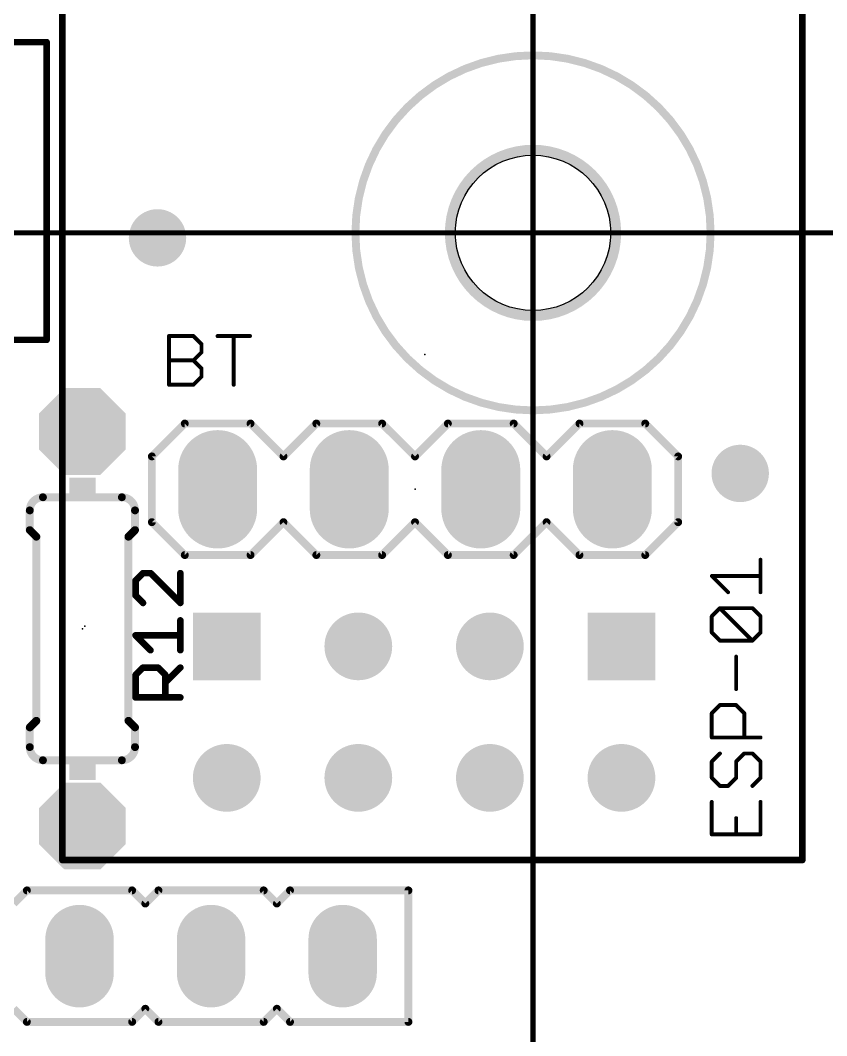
# Model space of a CAD drawing. Extents: x -10 to 70, y -21 to 116.
# Drawn here: x 34.4 to 49.97, y 79.94 to 99.55 of the extents above; entities that cross this region are included whole.
import ezdxf

# ---------------------------------------------------------------- set-up
doc = ezdxf.new("R2010")
doc.units = 0
for name, color, linetype in [('17', 82, 'CONTINUOUS'), ('18', 82, 'CONTINUOUS'), ('20', 7, 'CONTINUOUS'), ('21', 253, 'CONTINUOUS'), ('23', 7, 'CONTINUOUS'), ('25', 253, 'CONTINUOUS'), ('47', 253, 'CONTINUOUS')]:
    doc.layers.add(name, color=color, linetype=linetype)

# ---------------------------------------------------------------- blocks, each defined once
blk = doc.blocks.new('RECT')
blk.add_solid([(-0.5, -0.5), (0.5, -0.5), (-0.5, 0.5), (0.5, 0.5)])
blk = doc.blocks.new('OCTAGONP')
at = {"const_width": 0.5}
blk.add_lwpolyline([(-0.25, -0.1036), (-0.25, 0.1036), (-0.1036, 0.25), (0.1036, 0.25), (0.25, 0.1036), (0.25, -0.1036), (0.1036, -0.25), (-0.1036, -0.25), (-0.25, -0.1036), (-0.25, 0.1036)], dxfattribs=at)
blk = doc.blocks.new('LONGP50')
at = {"const_width": 1}
blk.add_lwpolyline([(-0.25, 0), (0.25, 0)], dxfattribs=at)
at = {"const_width": 0.5}
for points in [[(-0.25, 0.25, 1), (-0.25, -0.25)], [(0.25, -0.25, 1), (0.25, 0.25)]]:
    blk.add_lwpolyline(points, format="xyb", dxfattribs=at)
blk = doc.blocks.new('ROUNDP')
at = {"const_width": 0.5}
blk.add_lwpolyline([(0, -0.25, 1), (0, 0.25, 1), (0, -0.25)], format="xyb", dxfattribs=at)
blk = doc.blocks.new('SQUAREP')
blk.add_solid([(-0.5, -0.5), (0.5, -0.5), (-0.5, 0.5), (0.5, 0.5)])
blk = doc.blocks.new('ROUNDV')
at = {"const_width": 0.5}
blk.add_lwpolyline([(0, -0.25, 1), (0, 0.25, 1), (0, -0.25)], format="xyb", dxfattribs=at)

msp = doc.modelspace()

# ---------------------------------------------------------------- linework, layer by layer
at = {"layer": '20'}
msp.add_circle((44.2995, 95.4465), 1.5, dxfattribs=at)
at = {"layer": '21'}
for points, const_width in [([(35.212, 100.477), (35.212, 83.332)], 0.127), ([(49.4995, 83.332), (49.4995, 100.477)], 0.127), ([(32.9095, 99.1295), (34.9095, 99.1295)], 0.127), ([(34.9095, 99.1295), (34.9095, 93.3795)], 0.127), ([(34.9095, 93.3795), (20.0095, 93.3795)], 0.127), ([(37.2726, 92.5126), (37.2726, 93.4532)], 0.0762), ([(37.2726, 93.4532), (37.7429, 93.4532)], 0.0762), ([(37.7429, 93.4532), (37.8996, 93.2964)], 0.0762), ([(38.2081, 93.4532), (38.8351, 93.4532)], 0.0762), ([(38.5216, 92.5126), (38.5216, 93.4532)], 0.0762), ([(37.8996, 93.1397), (37.7429, 92.9829)], 0.0762), ([(37.8996, 93.2964), (37.8996, 93.1397)], 0.0762), ([(37.2726, 92.9829), (37.7429, 92.9829)], 0.0762), ([(37.7429, 92.9829), (37.8996, 92.8261)], 0.0762), ([(37.8996, 92.8261), (37.8996, 92.6694)], 0.0762), ([(37.8996, 92.6694), (37.7429, 92.5126)], 0.0762), ([(37.7429, 92.5126), (37.2726, 92.5126)], 0.0762), ([(37.5765, 91.7635), (36.9415, 91.1285)], 0.1524), ([(37.5765, 91.7635), (38.8465, 91.7635)], 0.1524), ([(38.8465, 91.7635), (39.4815, 91.1285)], 0.1524), ([(39.4815, 91.1285), (40.1165, 91.7635)], 0.1524), ([(40.1165, 91.7635), (41.3865, 91.7635)], 0.1524), ([(41.3865, 91.7635), (42.0215, 91.1285)], 0.1524), ([(42.0215, 91.1285), (42.6565, 91.7635)], 0.1524), ([(42.6565, 91.7635), (43.9265, 91.7635)], 0.1524), ([(43.9265, 91.7635), (44.5615, 91.1285)], 0.1524), ([(45.1965, 91.7635), (44.5615, 91.1285)], 0.1524), ([(45.1965, 91.7635), (46.4665, 91.7635)], 0.1524), ([(46.4665, 91.7635), (47.1015, 91.1285)], 0.1524), ([(36.9415, 91.1285), (36.9415, 89.8585)], 0.1524), ([(47.1015, 91.1285), (47.1015, 89.8585)], 0.1524), ([(36.362, 90.34), (34.838, 90.34)], 0.1524), ([(34.584, 90.086), (34.584, 89.705)], 0.1524), ([(36.616, 90.086), (36.616, 89.705)], 0.1524), ([(36.9415, 89.8585), (37.5765, 89.2235)], 0.1524), ([(39.4815, 89.8585), (38.8465, 89.2235)], 0.1524), ([(40.1165, 89.2235), (39.4815, 89.8585)], 0.1524), ([(42.0215, 89.8585), (41.3865, 89.2235)], 0.1524), ([(42.6565, 89.2235), (42.0215, 89.8585)], 0.1524), ([(44.5615, 89.8585), (43.9265, 89.2235)], 0.1524), ([(44.5615, 89.8585), (45.1965, 89.2235)], 0.1524), ([(47.1015, 89.8585), (46.4665, 89.2235)], 0.1524), ([(34.711, 89.578), (34.584, 89.705)], 0.1524), ([(34.711, 89.578), (34.711, 86.022)], 0.1524), ([(36.489, 89.578), (36.616, 89.705)], 0.1524), ([(36.489, 89.578), (36.489, 86.022)], 0.1524), ([(38.8465, 89.2235), (37.5765, 89.2235)], 0.1524), ([(41.3865, 89.2235), (40.1165, 89.2235)], 0.1524), ([(43.9265, 89.2235), (42.6565, 89.2235)], 0.1524), ([(46.4665, 89.2235), (45.1965, 89.2235)], 0.1524), ([(48.6919, 88.5057), (48.6919, 89.1328)], 0.0762), ([(48.0648, 88.5057), (47.7513, 88.8192)], 0.0762), ([(47.7513, 88.8192), (48.6919, 88.8192)], 0.0762), ([(47.7513, 88.0405), (47.9081, 88.1972)], 0.0762), ([(47.7513, 87.7269), (47.7513, 88.0405)], 0.0762), ([(47.9081, 88.1972), (48.5351, 88.1972)], 0.0762), ([(48.5351, 87.5702), (47.9081, 88.1972)], 0.0762), ([(48.5351, 88.1972), (48.6919, 88.0405)], 0.0762), ([(48.6919, 88.0405), (48.6919, 87.7269)], 0.0762), ([(47.9081, 87.5702), (47.7513, 87.7269)], 0.0762), ([(48.6919, 87.7269), (48.5351, 87.5702)], 0.0762), ([(48.5351, 87.5702), (47.9081, 87.5702)], 0.0762), ([(48.2216, 86.6347), (48.2216, 87.2617)], 0.0762), ([(47.7513, 86.1694), (47.9081, 86.3262)], 0.0762), ([(47.9081, 86.3262), (48.2216, 86.3262)], 0.0762), ([(48.2216, 86.3262), (48.3784, 86.1694)], 0.0762), ([(34.711, 86.022), (34.584, 85.895)], 0.1524), ([(36.489, 86.022), (36.616, 85.895)], 0.1524), ([(47.7513, 85.6991), (47.7513, 86.1694)], 0.0762), ([(48.3784, 86.1694), (48.3784, 85.6991)], 0.0762), ([(34.584, 85.514), (34.584, 85.895)], 0.1524), ([(36.616, 85.514), (36.616, 85.895)], 0.1524), ([(48.6919, 85.6991), (47.7513, 85.6991)], 0.0762), ([(36.362, 85.26), (34.838, 85.26)], 0.1524), ([(47.9081, 85.3907), (47.7513, 85.2339)], 0.0762), ([(48.2216, 85.2339), (48.3784, 85.3907)], 0.0762), ([(48.3784, 85.3907), (48.5351, 85.3907)], 0.0762), ([(48.5351, 85.3907), (48.6919, 85.2339)], 0.0762), ([(47.7513, 85.2339), (47.7513, 84.9204)], 0.0762), ([(48.2216, 84.9204), (48.2216, 85.2339)], 0.0762), ([(48.6919, 85.2339), (48.6919, 84.9204)], 0.0762), ([(47.7513, 84.9204), (47.9081, 84.7636)], 0.0762), ([(48.0648, 84.7636), (48.2216, 84.9204)], 0.0762), ([(48.6919, 84.9204), (48.5351, 84.7636)], 0.0762), ([(47.9081, 84.7636), (48.0648, 84.7636)], 0.0762), ([(47.7513, 84.4552), (47.7513, 83.8281)], 0.0762), ([(48.6919, 83.8281), (48.6919, 84.4552)], 0.0762), ([(48.2216, 83.8281), (48.2216, 84.1416)], 0.0762), ([(47.7513, 83.8281), (48.6919, 83.8281)], 0.0762), ([(35.212, 83.332), (49.4995, 83.332)], 0.127), ([(34.5285, 82.7465), (34.2745, 82.4925)], 0.1524), ([(36.5605, 82.7465), (34.5285, 82.7465)], 0.1524), ([(36.8145, 82.4925), (36.5605, 82.7465)], 0.1524), ([(37.0685, 82.7465), (36.8145, 82.4925)], 0.1524), ([(39.1005, 82.7465), (37.0685, 82.7465)], 0.1524), ([(39.3545, 82.4925), (39.1005, 82.7465)], 0.1524), ([(39.6085, 82.7465), (39.3545, 82.4925)], 0.1524), ([(41.8945, 82.7465), (39.6085, 82.7465)], 0.1524), ([(41.8945, 80.2065), (41.8945, 82.7465)], 0.1524), ([(34.2745, 80.4605), (34.5285, 80.2065)], 0.1524), ([(36.5605, 80.2065), (36.8145, 80.4605)], 0.1524), ([(36.8145, 80.4605), (37.0685, 80.2065)], 0.1524), ([(39.1005, 80.2065), (39.3545, 80.4605)], 0.1524), ([(39.3545, 80.4605), (39.6085, 80.2065)], 0.1524), ([(34.5285, 80.2065), (36.5605, 80.2065)], 0.1524), ([(37.0685, 80.2065), (39.1005, 80.2065)], 0.1524), ([(39.6085, 80.2065), (41.8945, 80.2065)], 0.1524)]:
    msp.add_lwpolyline(points, dxfattribs=dict(at, const_width=const_width))
for points, const_width in [([(34.9413, 99.1295, 1), (34.8777, 99.1295)], 0.0635), ([(34.9095, 99.0978, 1), (34.9095, 99.1613)], 0.0635), ([(44.2995, 92.0175, 1), (44.2995, 98.8755, 1), (44.2995, 92.0175)], 0.1524), ([(44.2995, 93.8465, 1), (44.2995, 97.0465, 1), (44.2995, 93.8465)], 0.2032), ([(34.8777, 93.3795, 1), (34.9413, 93.3795)], 0.0635), ([(34.9095, 93.3478, 1), (34.9095, 93.4113)], 0.0635), ([(37.2916, 93.4532, 1), (37.2535, 93.4532)], 0.0381), ([(37.2726, 93.4723, 1), (37.2726, 93.4342)], 0.0381), ([(37.7563, 93.4667, 1), (37.7294, 93.4397)], 0.0381), ([(37.7429, 93.4342, 1), (37.7429, 93.4723)], 0.0381), ([(38.2081, 93.4723, 1), (38.2081, 93.4342)], 0.0381), ([(38.5407, 93.4532, 1), (38.5026, 93.4532)], 0.0381), ([(38.8351, 93.4342, 1), (38.8351, 93.4723)], 0.0381), ([(37.9187, 93.2964, 1), (37.8806, 93.2964)], 0.0381), ([(37.8806, 93.1397, 1), (37.9187, 93.1397)], 0.0381), ([(37.8862, 93.283, 1), (37.9131, 93.3099)], 0.0381), ([(37.9131, 93.1262, 1), (37.8862, 93.1531)], 0.0381), ([(37.2726, 93.0019, 1), (37.2726, 92.9639)], 0.0381), ([(37.7563, 92.9964, 1), (37.7294, 92.9694)], 0.0381), ([(37.7294, 92.9964, 1), (37.7563, 92.9694)], 0.0381), ([(37.7429, 92.9639, 1), (37.7429, 93.0019)], 0.0381), ([(37.9187, 92.8261, 1), (37.8806, 92.8261)], 0.0381), ([(37.8862, 92.8127, 1), (37.9131, 92.8396)], 0.0381), ([(37.8806, 92.6694, 1), (37.9187, 92.6694)], 0.0381), ([(37.9131, 92.6559, 1), (37.8862, 92.6828)], 0.0381), ([(37.2726, 92.5316, 1), (37.2726, 92.4936)], 0.0381), ([(37.2535, 92.5126, 1), (37.2916, 92.5126)], 0.0381), ([(37.7294, 92.5261, 1), (37.7563, 92.4991)], 0.0381), ([(37.7429, 92.4936, 1), (37.7429, 92.5316)], 0.0381), ([(38.5026, 92.5126, 1), (38.5407, 92.5126)], 0.0381), ([(37.5765, 91.8016, 1), (37.5765, 91.7254)], 0.0762), ([(37.6034, 91.7366, 1), (37.5496, 91.7904)], 0.0762), ([(38.8734, 91.7904, 1), (38.8196, 91.7366)], 0.0762), ([(38.8465, 91.7254, 1), (38.8465, 91.8016)], 0.0762), ([(40.1165, 91.8016, 1), (40.1165, 91.7254)], 0.0762), ([(40.1434, 91.7366, 1), (40.0896, 91.7904)], 0.0762), ([(41.4134, 91.7904, 1), (41.3596, 91.7366)], 0.0762), ([(41.3865, 91.7254, 1), (41.3865, 91.8016)], 0.0762), ([(42.6565, 91.8016, 1), (42.6565, 91.7254)], 0.0762), ([(42.6834, 91.7366, 1), (42.6296, 91.7904)], 0.0762), ([(43.9534, 91.7904, 1), (43.8996, 91.7366)], 0.0762), ([(43.9265, 91.7254, 1), (43.9265, 91.8016)], 0.0762), ([(45.1965, 91.8016, 1), (45.1965, 91.7254)], 0.0762), ([(45.2234, 91.7366, 1), (45.1696, 91.7904)], 0.0762), ([(46.4934, 91.7904, 1), (46.4396, 91.7366)], 0.0762), ([(46.4665, 91.7254, 1), (46.4665, 91.8016)], 0.0762), ([(36.9796, 91.1285, 1), (36.9034, 91.1285)], 0.0762), ([(47.1396, 91.1285, 1), (47.0634, 91.1285)], 0.0762), ([(36.9146, 91.1554, 1), (36.9684, 91.1016)], 0.0762), ([(39.4546, 91.1554, 1), (39.5084, 91.1016)], 0.0762), ([(39.4546, 91.1016, 1), (39.5084, 91.1554)], 0.0762), ([(41.9946, 91.1554, 1), (42.0484, 91.1016)], 0.0762), ([(41.9946, 91.1016, 1), (42.0484, 91.1554)], 0.0762), ([(44.5346, 91.1554, 1), (44.5884, 91.1016)], 0.0762), ([(44.5346, 91.1016, 1), (44.5884, 91.1554)], 0.0762), ([(47.0746, 91.1016, 1), (47.1284, 91.1554)], 0.0762), ([(34.838, 90.34, 0.4142), (34.584, 90.086)], 0.1524), ([(34.838, 90.3781, 1), (34.838, 90.3019)], 0.0762), ([(34.838, 90.3019, 1), (34.838, 90.3781)], 0.0762), ([(36.616, 90.086, 0.4142), (36.362, 90.34)], 0.1524), ([(36.362, 90.3781, 1), (36.362, 90.3019)], 0.0762), ([(36.362, 90.3019, 1), (36.362, 90.3781)], 0.0762), ([(34.6221, 90.086, 1), (34.5459, 90.086)], 0.0762), ([(34.5459, 90.086, 1), (34.6221, 90.086)], 0.0762), ([(36.6541, 90.086, 1), (36.5779, 90.086)], 0.0762), ([(36.5779, 90.086, 1), (36.6541, 90.086)], 0.0762), ([(36.9034, 89.8585, 1), (36.9796, 89.8585)], 0.0762), ([(36.9684, 89.8854, 1), (36.9146, 89.8316)], 0.0762), ([(39.5084, 89.8854, 1), (39.4546, 89.8316)], 0.0762), ([(39.5084, 89.8316, 1), (39.4546, 89.8854)], 0.0762), ([(42.0484, 89.8854, 1), (41.9946, 89.8316)], 0.0762), ([(42.0484, 89.8316, 1), (41.9946, 89.8854)], 0.0762), ([(44.5884, 89.8854, 1), (44.5346, 89.8316)], 0.0762), ([(44.5884, 89.8316, 1), (44.5346, 89.8854)], 0.0762), ([(47.0634, 89.8585, 1), (47.1396, 89.8585)], 0.0762), ([(47.1284, 89.8316, 1), (47.0746, 89.8854)], 0.0762), ([(34.5459, 89.705, 1), (34.6221, 89.705)], 0.0762), ([(34.6109, 89.7319, 1), (34.5571, 89.6781)], 0.0762), ([(34.7491, 89.578, 1), (34.6729, 89.578)], 0.0762), ([(34.6841, 89.5511, 1), (34.7379, 89.6049)], 0.0762), ([(36.5271, 89.578, 1), (36.4509, 89.578)], 0.0762), ([(36.4621, 89.6049, 1), (36.5159, 89.5511)], 0.0762), ([(36.5779, 89.705, 1), (36.6541, 89.705)], 0.0762), ([(36.6429, 89.6781, 1), (36.5891, 89.7319)], 0.0762), ([(37.5765, 89.2616, 1), (37.5765, 89.1854)], 0.0762), ([(37.5496, 89.1966, 1), (37.6034, 89.2504)], 0.0762), ([(38.8196, 89.2504, 1), (38.8734, 89.1966)], 0.0762), ([(38.8465, 89.1854, 1), (38.8465, 89.2616)], 0.0762), ([(40.1165, 89.2616, 1), (40.1165, 89.1854)], 0.0762), ([(40.0896, 89.1966, 1), (40.1434, 89.2504)], 0.0762), ([(41.3596, 89.2504, 1), (41.4134, 89.1966)], 0.0762), ([(41.3865, 89.1854, 1), (41.3865, 89.2616)], 0.0762), ([(42.6565, 89.2616, 1), (42.6565, 89.1854)], 0.0762), ([(42.6296, 89.1966, 1), (42.6834, 89.2504)], 0.0762), ([(43.8996, 89.2504, 1), (43.9534, 89.1966)], 0.0762), ([(43.9265, 89.1854, 1), (43.9265, 89.2616)], 0.0762), ([(45.1965, 89.2616, 1), (45.1965, 89.1854)], 0.0762), ([(45.1696, 89.1966, 1), (45.2234, 89.2504)], 0.0762), ([(46.4396, 89.2504, 1), (46.4934, 89.1966)], 0.0762), ([(46.4665, 89.1854, 1), (46.4665, 89.2616)], 0.0762), ([(48.711, 89.1328, 1), (48.6729, 89.1328)], 0.0381), ([(47.7648, 88.8327, 1), (47.7378, 88.8058)], 0.0381), ([(47.7513, 88.8383, 1), (47.7513, 88.8002)], 0.0381), ([(48.6919, 88.8002, 1), (48.6919, 88.8383)], 0.0381), ([(48.0514, 88.4922, 1), (48.0783, 88.5192)], 0.0381), ([(48.6729, 88.5057, 1), (48.711, 88.5057)], 0.0381), ([(47.7703, 88.0405, 1), (47.7322, 88.0405)], 0.0381), ([(47.7378, 88.0539, 1), (47.7648, 88.027)], 0.0381), ([(47.9081, 88.2163, 1), (47.9081, 88.1782)], 0.0381), ([(47.9215, 88.2107, 1), (47.8946, 88.1838)], 0.0381), ([(47.9215, 88.1838, 1), (47.8946, 88.2107)], 0.0381), ([(48.5486, 88.2107, 1), (48.5217, 88.1838)], 0.0381), ([(48.5351, 88.1782, 1), (48.5351, 88.2163)], 0.0381), ([(48.711, 88.0405, 1), (48.6729, 88.0405)], 0.0381), ([(48.6784, 88.027, 1), (48.7054, 88.0539)], 0.0381), ([(47.7322, 87.7269, 1), (47.7703, 87.7269)], 0.0381), ([(47.7648, 87.7404, 1), (47.7378, 87.7135)], 0.0381), ([(48.6729, 87.7269, 1), (48.711, 87.7269)], 0.0381), ([(48.7054, 87.7135, 1), (48.6784, 87.7404)], 0.0381), ([(47.9081, 87.5892, 1), (47.9081, 87.5511)], 0.0381), ([(47.8946, 87.5567, 1), (47.9215, 87.5836)], 0.0381), ([(48.5217, 87.5836, 1), (48.5486, 87.5567)], 0.0381), ([(48.5217, 87.5567, 1), (48.5486, 87.5836)], 0.0381), ([(48.5351, 87.5511, 1), (48.5351, 87.5892)], 0.0381), ([(48.2407, 87.2617, 1), (48.2026, 87.2617)], 0.0381), ([(48.2026, 86.6347, 1), (48.2407, 86.6347)], 0.0381), ([(47.9081, 86.3453, 1), (47.9081, 86.3072)], 0.0381), ([(47.9215, 86.3127, 1), (47.8946, 86.3397)], 0.0381), ([(48.2351, 86.3397, 1), (48.2081, 86.3127)], 0.0381), ([(48.2216, 86.3072, 1), (48.2216, 86.3453)], 0.0381), ([(34.7379, 85.9951, 1), (34.6841, 86.0489)], 0.0762), ([(36.5159, 86.0489, 1), (36.4621, 85.9951)], 0.0762), ([(47.7703, 86.1694, 1), (47.7322, 86.1694)], 0.0381), ([(47.7378, 86.1829, 1), (47.7648, 86.156)], 0.0381), ([(48.3974, 86.1694, 1), (48.3593, 86.1694)], 0.0381), ([(48.3649, 86.156, 1), (48.3918, 86.1829)], 0.0381), ([(34.6221, 85.895, 1), (34.5459, 85.895)], 0.0762), ([(34.5571, 85.9219, 1), (34.6109, 85.8681)], 0.0762), ([(34.6729, 86.022, 1), (34.7491, 86.022)], 0.0762), ([(36.4509, 86.022, 1), (36.5271, 86.022)], 0.0762), ([(36.6541, 85.895, 1), (36.5779, 85.895)], 0.0762), ([(36.5891, 85.8681, 1), (36.6429, 85.9219)], 0.0762), ([(47.7322, 85.6991, 1), (47.7703, 85.6991)], 0.0381), ([(47.7513, 85.7182, 1), (47.7513, 85.6801)], 0.0381), ([(48.3593, 85.6991, 1), (48.3974, 85.6991)], 0.0381), ([(48.6919, 85.6801, 1), (48.6919, 85.7182)], 0.0381), ([(34.584, 85.514, 0.4142), (34.838, 85.26)], 0.1524), ([(34.6221, 85.514, 1), (34.5459, 85.514)], 0.0762), ([(34.5459, 85.514, 1), (34.6221, 85.514)], 0.0762), ([(36.362, 85.26, 0.4142), (36.616, 85.514)], 0.1524), ([(36.6541, 85.514, 1), (36.5779, 85.514)], 0.0762), ([(36.5779, 85.514, 1), (36.6541, 85.514)], 0.0762), ([(34.838, 85.2981, 1), (34.838, 85.2219)], 0.0762), ([(34.838, 85.2219, 1), (34.838, 85.2981)], 0.0762), ([(36.362, 85.2981, 1), (36.362, 85.2219)], 0.0762), ([(36.362, 85.2219, 1), (36.362, 85.2981)], 0.0762), ([(47.9215, 85.3772, 1), (47.8946, 85.4042)], 0.0381), ([(48.3784, 85.4097, 1), (48.3784, 85.3716)], 0.0381), ([(48.3918, 85.3772, 1), (48.3649, 85.4042)], 0.0381), ([(48.5486, 85.4042, 1), (48.5217, 85.3772)], 0.0381), ([(48.5351, 85.3716, 1), (48.5351, 85.4097)], 0.0381), ([(47.7703, 85.2339, 1), (47.7322, 85.2339)], 0.0381), ([(47.7378, 85.2474, 1), (47.7648, 85.2204)], 0.0381), ([(48.2407, 85.2339, 1), (48.2026, 85.2339)], 0.0381), ([(48.2081, 85.2474, 1), (48.2351, 85.2204)], 0.0381), ([(48.711, 85.2339, 1), (48.6729, 85.2339)], 0.0381), ([(48.6784, 85.2204, 1), (48.7054, 85.2474)], 0.0381), ([(47.7322, 84.9204, 1), (47.7703, 84.9204)], 0.0381), ([(47.7648, 84.9339, 1), (47.7378, 84.9069)], 0.0381), ([(48.2026, 84.9204, 1), (48.2407, 84.9204)], 0.0381), ([(48.2351, 84.9069, 1), (48.2081, 84.9339)], 0.0381), ([(48.6729, 84.9204, 1), (48.711, 84.9204)], 0.0381), ([(48.7054, 84.9069, 1), (48.6784, 84.9339)], 0.0381), ([(47.9081, 84.7827, 1), (47.9081, 84.7446)], 0.0381), ([(47.8946, 84.7501, 1), (47.9215, 84.7771)], 0.0381), ([(48.0514, 84.7771, 1), (48.0783, 84.7501)], 0.0381), ([(48.0648, 84.7446, 1), (48.0648, 84.7827)], 0.0381), ([(48.5217, 84.7771, 1), (48.5486, 84.7501)], 0.0381), ([(47.7703, 84.4552, 1), (47.7322, 84.4552)], 0.0381), ([(48.711, 84.4552, 1), (48.6729, 84.4552)], 0.0381), ([(48.2407, 84.1416, 1), (48.2026, 84.1416)], 0.0381), ([(47.7322, 83.8281, 1), (47.7703, 83.8281)], 0.0381), ([(47.7513, 83.8471, 1), (47.7513, 83.8091)], 0.0381), ([(48.2026, 83.8281, 1), (48.2407, 83.8281)], 0.0381), ([(48.6729, 83.8281, 1), (48.711, 83.8281)], 0.0381), ([(48.6919, 83.8091, 1), (48.6919, 83.8471)], 0.0381), ([(35.212, 83.3638, 1), (35.212, 83.3003)], 0.0635), ([(35.1803, 83.332, 1), (35.2438, 83.332)], 0.0635), ([(49.4678, 83.332, 1), (49.5313, 83.332)], 0.0635), ([(49.4995, 83.3003, 1), (49.4995, 83.3638)], 0.0635), ([(34.5285, 82.7846, 1), (34.5285, 82.7084)], 0.0762), ([(34.5554, 82.7196, 1), (34.5016, 82.7734)], 0.0762), ([(36.5874, 82.7734, 1), (36.5336, 82.7196)], 0.0762), ([(36.5605, 82.7084, 1), (36.5605, 82.7846)], 0.0762), ([(37.0685, 82.7846, 1), (37.0685, 82.7084)], 0.0762), ([(37.0954, 82.7196, 1), (37.0416, 82.7734)], 0.0762), ([(39.1274, 82.7734, 1), (39.0736, 82.7196)], 0.0762), ([(39.1005, 82.7084, 1), (39.1005, 82.7846)], 0.0762), ([(39.6085, 82.7846, 1), (39.6085, 82.7084)], 0.0762), ([(39.6354, 82.7196, 1), (39.5816, 82.7734)], 0.0762), ([(41.9326, 82.7465, 1), (41.8564, 82.7465)], 0.0762), ([(41.8945, 82.7084, 1), (41.8945, 82.7846)], 0.0762), ([(36.7876, 82.5194, 1), (36.8414, 82.4656)], 0.0762), ([(36.7876, 82.4656, 1), (36.8414, 82.5194)], 0.0762), ([(39.3276, 82.5194, 1), (39.3814, 82.4656)], 0.0762), ([(39.3276, 82.4656, 1), (39.3814, 82.5194)], 0.0762), ([(36.8414, 80.4874, 1), (36.7876, 80.4336)], 0.0762), ([(36.8414, 80.4336, 1), (36.7876, 80.4874)], 0.0762), ([(39.3814, 80.4874, 1), (39.3276, 80.4336)], 0.0762), ([(39.3814, 80.4336, 1), (39.3276, 80.4874)], 0.0762), ([(34.5285, 80.2446, 1), (34.5285, 80.1684)], 0.0762), ([(34.5016, 80.1796, 1), (34.5554, 80.2334)], 0.0762), ([(36.5336, 80.2334, 1), (36.5874, 80.1796)], 0.0762), ([(36.5605, 80.1684, 1), (36.5605, 80.2446)], 0.0762), ([(37.0685, 80.2446, 1), (37.0685, 80.1684)], 0.0762), ([(37.0416, 80.1796, 1), (37.0954, 80.2334)], 0.0762), ([(39.0736, 80.2334, 1), (39.1274, 80.1796)], 0.0762), ([(39.1005, 80.1684, 1), (39.1005, 80.2446)], 0.0762), ([(39.6085, 80.2446, 1), (39.6085, 80.1684)], 0.0762), ([(39.5816, 80.1796, 1), (39.6354, 80.2334)], 0.0762), ([(41.8564, 80.2065, 1), (41.9326, 80.2065)], 0.0762), ([(41.8945, 80.1684, 1), (41.8945, 80.2446)], 0.0762)]:
    msp.add_lwpolyline(points, format="xyb", dxfattribs=dict(at, const_width=const_width))
at = {"layer": '23'}
for p in [(44.2995, 95.4465), (42.212, 93.097), (42.0215, 90.4935), (35.6, 87.8), (35.65, 87.85)]:
    msp.add_point(p, dxfattribs=at)
at = {"layer": '25', "const_width": 0.127}
for points in [[(36.7708, 88.874), (36.6268, 88.7299)], [(36.9149, 88.874), (36.7708, 88.874)], [(37.4911, 88.2978), (36.9149, 88.874)], [(37.4911, 88.874), (37.4911, 88.2978)], [(36.6268, 88.7299), (36.6268, 88.4418)], [(36.6268, 88.4418), (36.7708, 88.2978)], [(37.4911, 87.3856), (37.4911, 87.9619)], [(36.9149, 87.3856), (36.6268, 87.6737)], [(36.6268, 87.6737), (37.4911, 87.6737)], [(36.6268, 86.9057), (36.7708, 87.0497)], [(36.7708, 87.0497), (37.0589, 87.0497)], [(37.0589, 87.0497), (37.203, 86.9057)], [(37.203, 86.7616), (37.4911, 87.0497)], [(36.6268, 86.4735), (36.6268, 86.9057)], [(37.203, 86.9057), (37.203, 86.4735)], [(37.4911, 86.4735), (36.6268, 86.4735)]]:
    msp.add_lwpolyline(points, dxfattribs=at)
at = {"layer": '25', "const_width": 0.0635}
for points in [[(36.7708, 88.9057, 1), (36.7708, 88.8422)], [(36.7933, 88.8515, 1), (36.7484, 88.8964)], [(36.9373, 88.8964, 1), (36.8924, 88.8515)], [(36.9149, 88.8422, 1), (36.9149, 88.9057)], [(37.5229, 88.874, 1), (37.4594, 88.874)], [(36.6585, 88.7299, 1), (36.595, 88.7299)], [(36.6043, 88.7524, 1), (36.6492, 88.7075)], [(36.595, 88.4418, 1), (36.6585, 88.4418)], [(36.6492, 88.4643, 1), (36.6043, 88.4194)], [(36.7484, 88.2753, 1), (36.7933, 88.3202)], [(37.4594, 88.2978, 1), (37.5229, 88.2978)], [(37.4686, 88.2753, 1), (37.5136, 88.3202)], [(37.5229, 87.9619, 1), (37.4594, 87.9619)], [(36.6268, 87.7055, 1), (36.6268, 87.642)], [(36.6492, 87.6962, 1), (36.6043, 87.6513)], [(37.4911, 87.642, 1), (37.4911, 87.7055)], [(36.8924, 87.3632, 1), (36.9373, 87.4081)], [(37.4594, 87.3856, 1), (37.5229, 87.3856)], [(36.7708, 87.0815, 1), (36.7708, 87.018)], [(36.7933, 87.0273, 1), (36.7484, 87.0722)], [(37.0814, 87.0722, 1), (37.0365, 87.0273)], [(37.0589, 87.018, 1), (37.0589, 87.0815)], [(37.5136, 87.0273, 1), (37.4686, 87.0722)], [(36.6585, 86.9057, 1), (36.595, 86.9057)], [(36.6043, 86.9281, 1), (36.6492, 86.8832)], [(37.2347, 86.9057, 1), (37.1712, 86.9057)], [(37.1805, 86.8832, 1), (37.2254, 86.9281)], [(37.1805, 86.7841, 1), (37.2254, 86.7392)], [(36.6268, 86.5053, 1), (36.6268, 86.4417)], [(36.595, 86.4735, 1), (36.6585, 86.4735)], [(37.1712, 86.4735, 1), (37.2347, 86.4735)], [(37.4911, 86.4417, 1), (37.4911, 86.5053)]]:
    msp.add_lwpolyline(points, format="xyb", dxfattribs=at)
at = {"layer": '47', "const_width": 0.1}
for points in [[(44.2995, 10.08), (44.2995, 115)], [(43.7995, 95.4465), (-4, 95.4465)], [(43.7995, 95.4465), (59, 95.4465)]]:
    msp.add_lwpolyline(points, dxfattribs=at)
at = {"layer": '47', "const_width": 0.05}
for points in [[(43.7995, 95.4715, 1), (43.7995, 95.4215)], [(43.7995, 95.4215, 1), (43.7995, 95.4715)]]:
    msp.add_lwpolyline(points, format="xyb", dxfattribs=at)

# ---------------------------------------------------------------- block references
at = {"layer": '17'}
for name, p, xscale, yscale, rotation in [('OCTAGONP', (35.6, 91.61), 1.6764, 1.6764, 90), ('OCTAGONP', (35.6, 91.61), 1.6764, 1.6764, 90), ('LONGP50', (38.2115, 90.4935), 1.524, 1.524, 90), ('LONGP50', (38.2115, 90.4935), 1.524, 1.524, 90), ('LONGP50', (40.7515, 90.4935), 1.524, 1.524, 90), ('LONGP50', (40.7515, 90.4935), 1.524, 1.524, 90), ('LONGP50', (43.2915, 90.4935), 1.524, 1.524, 90), ('LONGP50', (43.2915, 90.4935), 1.524, 1.524, 90), ('LONGP50', (45.8315, 90.4935), 1.524, 1.524, 90), ('LONGP50', (45.8315, 90.4935), 1.524, 1.524, 90), ('SQUAREP', (38.387, 87.4595), 1.308, 1.308, 270), ('SQUAREP', (38.387, 87.4595), 1.308, 1.308, 270), ('ROUNDP', (40.927, 87.4595), 1.308, 1.308, 270), ('ROUNDP', (40.927, 87.4595), 1.308, 1.308, 270), ('ROUNDP', (43.467, 87.4595), 1.308, 1.308, 270), ('ROUNDP', (43.467, 87.4595), 1.308, 1.308, 270), ('SQUAREP', (46.007, 87.4595), 1.308, 1.308, 270), ('SQUAREP', (46.007, 87.4595), 1.308, 1.308, 270), ('ROUNDP', (38.387, 84.9195), 1.308, 1.308, 270), ('ROUNDP', (38.387, 84.9195), 1.308, 1.308, 270), ('ROUNDP', (40.927, 84.9195), 1.308, 1.308, 270), ('ROUNDP', (40.927, 84.9195), 1.308, 1.308, 270), ('ROUNDP', (43.467, 84.9195), 1.308, 1.308, 270), ('ROUNDP', (43.467, 84.9195), 1.308, 1.308, 270), ('ROUNDP', (46.007, 84.9195), 1.308, 1.308, 270), ('ROUNDP', (46.007, 84.9195), 1.308, 1.308, 270), ('OCTAGONP', (35.6, 83.99), 1.6764, 1.6764, 90), ('OCTAGONP', (35.6, 83.99), 1.6764, 1.6764, 90), ('LONGP50', (35.5445, 81.4765), 1.3208, 1.3208, 270), ('LONGP50', (35.5445, 81.4765), 1.3208, 1.3208, 270), ('LONGP50', (38.0845, 81.4765), 1.3208, 1.3208, 270), ('LONGP50', (38.0845, 81.4765), 1.3208, 1.3208, 270), ('LONGP50', (40.6245, 81.4765), 1.3208, 1.3208, 270), ('LONGP50', (40.6245, 81.4765), 1.3208, 1.3208, 270)]:
    msp.add_blockref(name, p, dxfattribs=dict(at, xscale=xscale, yscale=yscale, rotation=rotation))
at = {"layer": '18', "xscale": 1.108, "yscale": 1.108}
for p in [(37.05, 95.35), (48.3, 90.8)]:
    msp.add_blockref('ROUNDV', p, dxfattribs=at)
at = {"layer": '21', "xscale": 0.381, "yscale": 0.508, "rotation": 90}
for p in [(35.6, 90.5305), (35.6, 85.0695)]:
    msp.add_blockref('RECT', p, dxfattribs=at)

doc.saveas('drawing.dxf')
